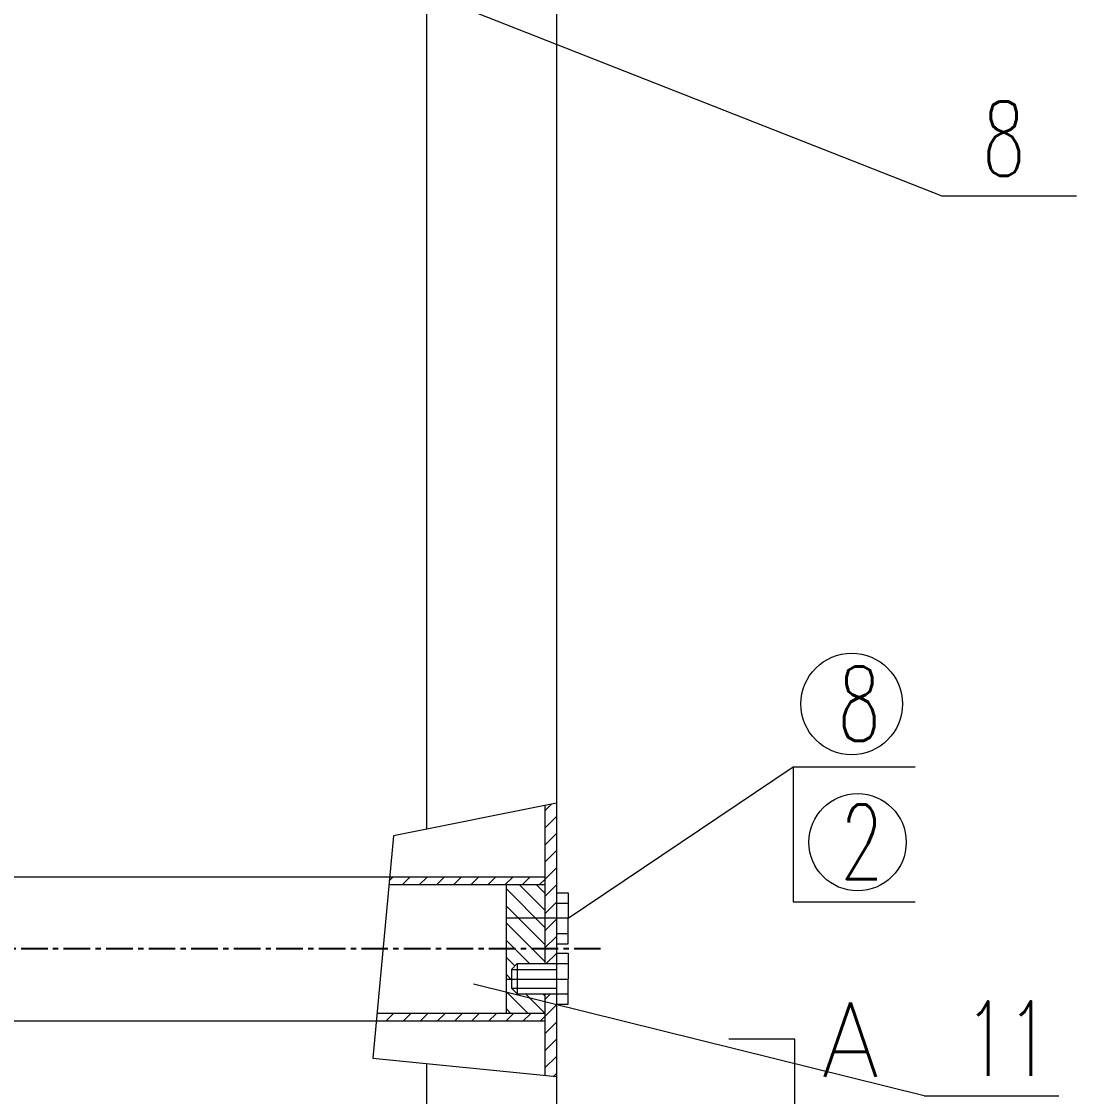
# Model space of a CAD drawing. Header units: millimetres. Extents: x 3165 to 3759, y 1184 to 1604.
# Drawn here: x 3317.6 to 3367.2, y 1412.1 to 1462.6 of the extents above; entities that cross this region are included whole.
import ezdxf

# ---------------------------------------------------------------- set-up
doc = ezdxf.new("R2010")
doc.units = ezdxf.units.MM
doc.linetypes.add('CENTER', pattern=[2, 1.25, -0.25, 0.25, -0.25])
doc.layers.add('1', color=1, linetype='Continuous', lineweight=18, true_color=0xff0000)
doc.layers.add('2', color=2, linetype='Continuous', lineweight=18, true_color=0xffff00)
doc.styles.get("Standard").update_dxf_attribs({"font": 'arial.ttf'})
doc.styles.add('STYLE1', font='txt.shx', dxfattribs={"width": 0.67, "bigfont": 'hztxt.shx'})
pattern_1 = [(45, (4391.8309, 899.99564), (-0.40305087, 0.40305087), [])]

msp = doc.modelspace()

# ---------------------------------------------------------------- hatches: boundary and pattern name
at = {"layer": '2'}
h = msp.add_hatch(dxfattribs=at)
h.set_pattern_fill('ANSI31', color=256, scale=4.56, style=0)
h.set_pattern_definition(pattern_1)
h.paths.add_polyline_path([(3342.752, 1425.856), (3342.205, 1425.747), (3342.205, 1420.444), (3342.752, 1420.444)])
h.paths.add_polyline_path([(3342.752, 1420.444), (3342.205, 1420.444), (3342.205, 1419), (3342.752, 1419)])
h.paths.add_polyline_path([(3342.752, 1419), (3342.205, 1419), (3342.205, 1418.309), (3342.752, 1418.309)])
h.paths.add_polyline_path([(3342.752, 1416.887), (3342.205, 1416.887), (3342.205, 1413.06), (3342.752, 1413.006)])
h = msp.add_hatch(dxfattribs=at)
h.set_pattern_fill('ANSI31', color=256, scale=4.56, style=0)
h.set_pattern_definition(pattern_1)
h.paths.add_polyline_path([(3342.205, 1422.009), (3342.205, 1422.374), (3334.906, 1422.374), (3334.873, 1422.009)])
h.paths.add_polyline_path([(3342.205, 1415.596), (3342.205, 1415.961), (3334.313, 1415.967), (3334.279, 1415.603)])
h = msp.add_hatch(dxfattribs=at)
h.set_pattern_fill('ANSI31', color=256, scale=4.56, angle=90, style=0)
h.set_pattern_definition([(135, (4391.8309, 899.99564), (-0.40305087, -0.40305087), [])])
h.paths.add_polyline_path([(3342.205, 1422.009), (3340.381, 1422.009), (3340.381, 1420.444), (3342.205, 1420.444)])
h.paths.add_polyline_path([(3342.205, 1420.444), (3340.381, 1420.444), (3340.381, 1419), (3342.205, 1419)])
h.paths.add_polyline_path([(3342.205, 1419), (3340.381, 1419), (3340.381, 1417.555), (3340.634, 1417.555), (3340.634, 1418.036), (3340.907, 1418.309), (3342.205, 1418.309)])
h.paths.add_polyline_path([(3342.205, 1416.887), (3340.907, 1416.887), (3340.634, 1417.16), (3340.634, 1417.555), (3340.381, 1417.555), (3340.381, 1415.962), (3342.205, 1415.961)])

# ---------------------------------------------------------------- linework, layer by layer
at = {"color": 3, "linetype": 'CENTER'}
msp.add_line((3344.831, 1419), (3251.705, 1419), dxfattribs=at)
at = {"layer": '1'}
for p, q in [((3342.752, 1570.08), (3342.752, 1416.887)), ((3336.641, 1569.168), (3336.641, 1424.636)), ((3342.205, 1425.747), (3342.205, 1418.309)), ((3336.641, 1424.781), (3336.641, 1424.636)), ((3342.205, 1422.374), (3293.994, 1422.374)), ((3342.205, 1422.009), (3334.873, 1422.009)), ((3340.381, 1422.009), (3340.381, 1415.962)), ((3343.31, 1421.645), (3343.31, 1420.444)), ((3343.31, 1419.242), (3343.31, 1420.444)), ((3343.31, 1418.8), (3343.31, 1417.598)), ((3340.634, 1418.036), (3340.907, 1418.309)), ((3343.31, 1416.396), (3343.31, 1417.598)), ((3340.634, 1417.16), (3340.907, 1416.887)), ((3342.205, 1416.887), (3342.205, 1413.06)), ((3342.752, 1416.887), (3342.752, 1404.672)), ((3342.205, 1415.596), (3296.442, 1415.619)), ((3342.205, 1415.961), (3334.313, 1415.967)), ((3336.641, 1413.61), (3336.641, 1404.864))]:
    msp.add_line(p, q, dxfattribs=at)
at = {"layer": '1', "color": 1}
for p, q in [((3342.763, 1421.645), (3343.31, 1421.645)), ((3342.777, 1421.155), (3343.31, 1421.155)), ((3342.777, 1419.732), (3343.31, 1419.732)), ((3342.763, 1419.242), (3343.31, 1419.242)), ((3342.763, 1418.8), (3343.31, 1418.8)), ((3340.634, 1418.036), (3340.634, 1417.16)), ((3340.907, 1418.309), (3340.907, 1416.887)), ((3340.907, 1418.309), (3343.31, 1418.309)), ((3340.907, 1416.887), (3343.31, 1416.887)), ((3342.763, 1416.396), (3343.31, 1416.396))]:
    msp.add_line(p, q, dxfattribs=at)
at = {"layer": '2'}
for p, q in [((3291.707, 1481.633), (3360.878, 1454.415)), ((3360.878, 1454.415), (3367.205, 1454.415)), ((3343.31, 1420.444), (3353.878, 1427.562)), ((3353.878, 1427.562), (3359.624, 1427.562)), ((3353.878, 1427.562), (3353.878, 1421.209)), ((3342.752, 1425.856), (3335.087, 1424.325)), ((3335.087, 1424.325), (3334.117, 1413.86)), ((3353.878, 1421.209), (3359.624, 1421.209)), ((3343.31, 1420.444), (3340.381, 1420.444)), ((3340.907, 1418.309), (3340.907, 1418.309)), ((3343.31, 1417.555), (3340.381, 1417.555)), ((3360.042, 1412.094), (3338.854, 1417.348)), ((3334.117, 1413.86), (3342.752, 1413.006)), ((3360.042, 1412.094), (3366.369, 1412.094))]:
    msp.add_line(p, q, dxfattribs=at)
at = {"layer": '2', "color": 2, "linetype": 'Continuous'}
for p, q in [((3340.634, 1418.036), (3342.777, 1418.036)), ((3340.634, 1417.16), (3342.777, 1417.16))]:
    msp.add_line(p, q, dxfattribs=at)
at = {"layer": '2'}
msp.add_lwpolyline([(3353.966, 1410.249), (3353.966, 1414.751), (3350.864, 1414.751)], dxfattribs=at)
for centre, radius in [((3356.636, 1430.519), 2.387), ((3356.912, 1424.018), 2.286)]:
    msp.add_circle(centre, radius, dxfattribs=at)

# ---------------------------------------------------------------- texts
at = {"layer": '2', "style": 'STYLE1', "width": 0.67}
for s, p in [('8', (3362.78, 1455.357)), ('8', (3355.984, 1428.779)), ('2', (3356.103, 1422.284)), ('11', (3361.944, 1413.036))]:
    msp.add_text(s, height=3.5, dxfattribs=at).set_placement(p)
at = {"layer": '2', "insert": (3355.225, 1416.487), "char_height": 3.5, "width": 8.8971, "attachment_point": 1}
msp.add_mtext('\\Ftxt.shx;A', dxfattribs=at)

doc.saveas('drawing.dxf')
